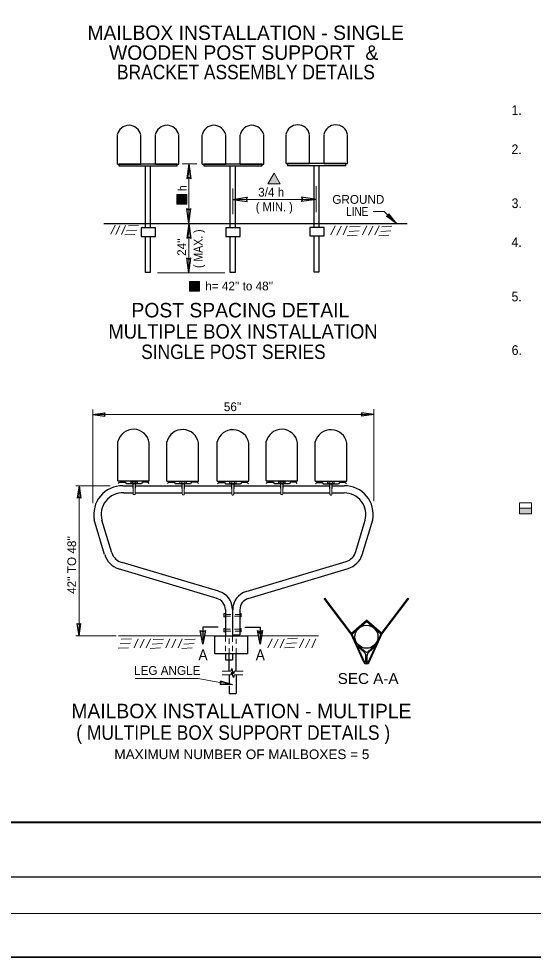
# Model space of a CAD drawing. Extents: x 476 to 850, y 297 to 573.
# Drawn here: x 690 to 760.5, y 296.8 to 425.5 of the extents above; entities that cross this region are included whole.
import ezdxf

# ---------------------------------------------------------------- set-up
doc = ezdxf.new("R2010")
doc.units = 0
doc.header["$LTSCALE"] = 0.48
doc.linetypes.add('SHORT_DASHED', pattern=[2.7, 1.5, -1.2])
for name, color, linetype, lineweight in [('1', 7, 'Continuous', 25), ('10', 7, 'Continuous', 13), ('3', 7, 'Continuous', 13)]:
    doc.layers.add(name, color=color, linetype=linetype, lineweight=lineweight)

msp = doc.modelspace()

# ---------------------------------------------------------------- hatches: boundary and pattern name
at = {"layer": '1'}
for points in [[(714.8641, 341.6155), (715.2091, 341.4986), (715.5569, 341.6135), (715.2168, 339.7567)], [(722.7033, 341.6155), (723.0483, 341.4986), (723.396, 341.6135), (723.0559, 339.7567)]]:
    msp.add_hatch(color=256, dxfattribs=at).paths.add_polyline_path(points)
at = {"layer": '10'}
for points in [[(725.8304, 402.8318), (724.1365, 402.8318), (724.9836, 404.2987)], [(711.6377, 400.0674), (713.002, 400.0674), (713.002, 401.3651), (711.6377, 401.3651)], [(713.3859, 388.1427), (714.7503, 388.1427), (714.7503, 389.4404), (713.3859, 389.4404)], [(758.6539, 357.6066), (760.289, 357.6066), (760.289, 358.3871), (758.6539, 358.3871)]]:
    msp.add_hatch(color=256, dxfattribs=at).paths.add_polyline_path(points)

# ---------------------------------------------------------------- linework, layer by layer
at = {"layer": '1'}
for p, q in [((713.294, 405.5875), (713.0137, 403.5475)), ((713.294, 405.5875), (713.5744, 403.5475)), ((719.2729, 400.7119), (721.3129, 400.9922)), ((719.2729, 400.7119), (721.3129, 400.4314)), ((730.7943, 400.7139), (728.7542, 400.9941)), ((730.7943, 400.7139), (728.7542, 400.4336)), ((713.296, 397.3983), (713.0157, 399.4383)), ((713.296, 397.3983), (713.5764, 399.4383)), ((741.7798, 397.3923), (740.4117, 398.4044)), ((741.7798, 397.3923), (740.7354, 398.7359)), ((713.294, 397.3974), (713.0137, 395.3574)), ((713.294, 397.3974), (713.5744, 395.3574)), ((713.296, 390.6382), (713.0157, 392.6783)), ((713.296, 390.6382), (713.5764, 392.6783)), ((700.1072, 371.228), (701.7932, 371.4597)), ((700.1072, 371.228), (701.7932, 370.9964)), ((738.6658, 371.2297), (736.9798, 371.4614)), ((738.6658, 371.2297), (736.9798, 370.9981)), ((698.2312, 361.4594), (697.9995, 359.7734)), ((698.2312, 361.4594), (698.4629, 359.7734)), ((698.2329, 340.9056), (698.0012, 342.5916)), ((698.2329, 340.9056), (698.4645, 342.5916)), ((719.1011, 336.033), (719.2009, 336.407)), ((719.1011, 335.5174), (719.2009, 335.8914)), ((719.2706, 334.1533), (717.6551, 334.6883)), ((719.2706, 334.1533), (717.5707, 334.2327)), ((496.8709, 307.8408), (841.8451, 307.8408))]:
    msp.add_line(p, q, dxfattribs=at)
at = {"layer": '1', "lineweight": 13}
for p, q in [((719.1011, 336.033), (717.8685, 336.033)), ((719.5254, 336.033), (720.7199, 336.033)), ((719.1011, 335.5174), (717.8685, 335.5174)), ((719.5254, 335.5174), (720.6855, 335.5174)), ((481.8721, 302.8409), (841.8451, 302.8409))]:
    msp.add_line(p, q, dxfattribs=at)
at = {"layer": '1', "lineweight": 40}
msp.add_line((511.8699, 315.34), (836.8452, 315.34), dxfattribs=at)
at = {"layer": '1'}
for points in [[(713.5744, 403.5475), (713.2912, 403.7053), (713.0137, 403.5475)], [(721.3129, 400.9922), (721.1551, 400.7089), (721.3129, 400.4314)], [(728.7542, 400.4336), (728.912, 400.7168), (728.7542, 400.9941)], [(713.0157, 399.4383), (713.299, 399.2804), (713.5764, 399.4383)], [(740.4117, 398.4044), (740.6685, 398.4807), (740.7354, 398.7359)], [(713.5744, 395.3574), (713.2912, 395.5153), (713.0137, 395.3574)], [(713.0157, 392.6783), (713.299, 392.5204), (713.5764, 392.6783)], [(701.7932, 371.4597), (701.6627, 371.2257), (701.7932, 370.9964)], [(736.9798, 370.9981), (737.1102, 371.2321), (736.9798, 371.4614)], [(698.4629, 359.7734), (698.2288, 359.9039), (697.9995, 359.7734)], [(698.0012, 342.5916), (698.2353, 342.4612), (698.4645, 342.5916)], [(722.8226, 341.3854), (723.0567, 341.2549), (723.2859, 341.3854)], [(719.5254, 336.033), (719.4288, 335.6704), (719.2009, 336.407)], [(719.5254, 335.5174), (719.4288, 335.1547), (719.2009, 335.8914)], [(717.5707, 334.2327), (717.7416, 334.439), (717.6551, 334.6883)]]:
    msp.add_lwpolyline(points, dxfattribs=at)
for points in [[(714.8641, 341.6155), (715.2091, 341.4986), (715.5569, 341.6135), (715.2168, 339.7567)], [(722.7033, 341.6155), (723.0483, 341.4986), (723.396, 341.6135), (723.0559, 339.7567)]]:
    msp.add_lwpolyline(points, close=True, dxfattribs=at)
at = {"layer": '10', "lineweight": 25}
for p, q in [((703.4884, 405.5579), (703.4884, 409.5056)), ((706.7261, 405.5579), (706.7261, 409.5056)), ((708.6993, 405.5579), (708.6993, 409.5056)), ((711.937, 405.5579), (711.937, 409.5056)), ((715.1183, 405.5579), (715.1183, 409.5056)), ((718.356, 405.5579), (718.356, 409.5056)), ((720.3292, 405.5579), (720.3292, 409.5056)), ((723.5669, 405.5579), (723.5669, 409.5056)), ((726.6183, 405.6229), (726.6183, 409.5707)), ((729.8559, 405.6229), (729.8559, 409.5707)), ((731.8291, 405.6229), (731.8291, 409.5707)), ((735.0668, 405.6229), (735.0668, 409.5707)), ((703.4884, 405.5579), (706.7261, 405.5579)), ((707.3461, 396.7893), (707.3461, 405.2923)), ((708.6993, 405.5579), (711.937, 405.5579)), ((715.1183, 405.5579), (718.356, 405.5579)), ((718.9759, 396.7893), (718.9759, 405.2923)), ((720.3292, 405.5579), (723.5669, 405.5579)), ((726.6183, 405.6229), (729.8559, 405.6229)), ((730.4759, 396.8543), (730.4759, 405.3573)), ((731.8291, 405.6229), (735.0668, 405.6229)), ((701.6286, 397.3979), (743.2469, 397.3979)), ((703.5603, 362.1376), (703.5603, 367.5163)), ((707.8698, 362.1376), (707.8698, 367.3529)), ((710.2925, 362.1066), (710.2925, 367.4853)), ((714.602, 362.1066), (714.602, 367.3219)), ((717.1916, 362.0841), (717.1916, 367.4633)), ((721.5011, 362.0841), (721.5011, 367.2992)), ((723.8887, 362.1376), (723.8887, 367.5166)), ((728.1981, 362.1376), (728.1981, 367.3535)), ((730.6375, 362.0813), (730.6375, 367.46)), ((734.9469, 362.0813), (734.9469, 367.297)), ((703.5603, 362.1376), (707.8698, 362.1376)), ((704.7038, 361.7865), (706.803, 361.7865)), ((710.2925, 362.1066), (714.602, 362.1066)), ((711.436, 361.7555), (713.5353, 361.7555)), ((717.1916, 362.0841), (721.5011, 362.0841)), ((718.299, 361.716), (720.3984, 361.716)), ((723.8887, 362.1376), (728.1981, 362.1376)), ((725.0045, 361.778), (727.1038, 361.778)), ((730.6375, 362.0813), (734.9469, 362.0813)), ((731.7324, 361.7145), (733.8316, 361.7145)), ((704.233, 361.4624), (705.6199, 361.4624)), ((704.3644, 360.4724), (705.6614, 360.4724)), ((705.9358, 360.4724), (712.3937, 360.4724)), ((705.9774, 361.4624), (712.3522, 361.4624)), ((712.668, 360.4724), (719.1807, 360.4724)), ((712.7097, 361.4624), (719.139, 361.4624)), ((719.4551, 360.4724), (725.9077, 360.4724)), ((719.4965, 361.4624), (725.8662, 361.4624)), ((726.1821, 360.4724), (732.6332, 360.4724)), ((726.2238, 361.4624), (732.5915, 361.4624)), ((732.9076, 360.4724), (734.6014, 360.4724)), ((732.9489, 361.4624), (734.6014, 361.4624)), ((701.7489, 352.0504), (700.3293, 356.7776)), ((702.7185, 352.2643), (701.3809, 356.7176)), ((736.1722, 352.4509), (737.4534, 356.7176)), ((737.0669, 351.9882), (738.505, 356.7776)), ((717.1545, 346.0131), (703.6529, 350.0675)), ((717.349, 346.9884), (704.1351, 350.9564)), ((721.1309, 346.9477), (734.8594, 351.0703)), ((721.4466, 346.0089), (735.1494, 350.1238)), ((731.888, 346.0227), (731.9284, 346.0514)), ((735.6441, 341.1519), (731.9275, 346.0526)), ((739.6612, 341.1489), (743.371, 346.0404)), ((743.371, 346.0404), (743.4104, 346.0106)), ((739.7465, 341.0974), (743.4499, 345.9807)), ((718.2985, 344.5024), (718.2985, 340.8708)), ((720.2964, 344.4779), (720.2964, 341.0082)), ((735.5842, 341.2309), (737.651, 343.0455)), ((735.6656, 341.1049), (737.651, 342.8479)), ((739.7211, 341.2279), (737.651, 343.0455)), ((739.6398, 341.1019), (737.651, 342.8479)), ((737.4288, 337.2502), (735.6441, 341.1519)), ((737.8784, 337.2502), (739.6612, 341.1489)), ((737.9653, 337.2022), (739.7465, 341.0974)), ((718.2985, 338.4296), (718.2985, 337.6044)), ((718.8048, 336.033), (718.8048, 338.4296)), ((719.2884, 338.4296), (719.2884, 337.6044)), ((719.7948, 336.033), (719.7948, 338.4124)), ((736.5153, 339.3543), (737.3575, 338.6213)), ((736.6194, 339.4619), (737.4559, 338.734)), ((738.6976, 339.4687), (737.8274, 338.7114)), ((738.802, 339.3542), (737.948, 338.61)), ((718.2985, 337.6044), (719.2884, 337.6044)), ((737.5628, 337.3754), (737.5628, 338.1471)), ((737.743, 337.3754), (737.743, 338.181)), ((718.8048, 335.5139), (718.8048, 334.3834)), ((719.7948, 335.5139), (719.7948, 332.9884)), ((718.8048, 334.0133), (718.8048, 332.9884)), ((718.8048, 332.9884), (719.7948, 332.9884))]:
    msp.add_line(p, q, dxfattribs=at)
at = {"layer": '10'}
for p, q in [((712.3855, 405.5879), (714.3996, 405.5879)), ((719.3375, 398.6979), (719.3375, 402.2079)), ((730.7724, 398.9579), (730.7724, 402.5382)), ((719.2725, 400.7128), (730.7945, 400.7128)), ((702.6168, 395.9547), (703.191, 397.1862)), ((703.273, 395.9135), (703.8474, 397.1451)), ((704.0524, 395.9135), (704.6267, 397.1451)), ((704.7498, 396.4062), (706.1444, 396.4883)), ((704.9959, 397.063), (706.3904, 397.1452)), ((732.7656, 395.8314), (733.3399, 397.063)), ((733.586, 395.7904), (734.1603, 397.0219)), ((734.4474, 395.8314), (735.0217, 397.063)), ((735.2678, 396.324), (736.6623, 396.4062)), ((735.3909, 396.9399), (736.7854, 397.022)), ((737.1136, 395.8314), (737.6879, 397.063)), ((737.934, 395.7904), (738.5083, 397.0219)), ((738.7954, 395.8314), (739.3697, 397.063)), ((739.6158, 396.324), (741.0104, 396.4062)), ((739.7389, 396.9399), (741.1334, 397.022)), ((704.5037, 395.8314), (705.8983, 395.9136)), ((734.9807, 395.7083), (736.3752, 395.7904)), ((739.3286, 395.7083), (740.7233, 395.7904)), ((709.007, 390.6379), (718.2339, 390.6379)), ((700.1069, 359.0789), (700.1069, 371.8856)), ((738.6661, 359.3604), (738.6661, 371.9677)), ((700.1069, 371.2289), (738.6661, 371.2289)), ((705.5809, 361.8364), (705.5809, 362.0561)), ((705.6614, 360.3641), (705.6614, 361.8415)), ((705.9358, 361.8415), (705.9358, 360.3759)), ((706.0196, 361.8364), (706.0196, 362.0561)), ((712.3131, 361.8054), (712.3131, 362.0251)), ((712.3937, 360.3331), (712.3937, 361.8105)), ((712.668, 361.8105), (712.668, 360.3449)), ((712.7519, 361.8054), (712.7519, 362.0251)), ((719.0969, 361.7829), (719.0969, 362.0026)), ((719.1807, 361.7849), (719.1807, 360.3224)), ((719.4551, 360.3106), (719.4551, 361.7784)), ((719.5356, 361.7829), (719.5356, 362.0026)), ((725.8272, 361.8364), (725.8272, 362.0561)), ((725.9077, 360.3641), (725.9077, 361.8384)), ((726.1821, 361.8287), (726.1821, 360.3759)), ((726.2659, 361.8364), (726.2659, 362.0561)), ((732.5494, 361.7801), (732.5494, 361.9998)), ((732.6332, 361.7788), (732.6332, 360.3195)), ((732.9076, 360.3078), (732.9076, 361.782)), ((732.9881, 361.7801), (732.9881, 361.9998)), ((702.5224, 361.4598), (697.7893, 361.4598)), ((698.232, 340.9054), (698.232, 361.4598)), ((719.2884, 344.4715), (719.2884, 340.8449)), ((719.3064, 344.4701), (719.3064, 341.0082)), ((697.7893, 340.9054), (703.3116, 340.9054)), ((718.2985, 341.0427), (718.2985, 341.0082)), ((718.8048, 340.9051), (719.7948, 340.9051)), ((719.32, 341.0082), (720.2964, 341.0082)), ((719.7948, 340.8621), (719.7948, 340.9051)), ((703.892, 339.7927), (705.2865, 339.8749)), ((704.0151, 340.4086), (705.4097, 340.4907)), ((705.7772, 339.2579), (706.3514, 340.4895)), ((706.5976, 339.2169), (707.1719, 340.4484)), ((707.459, 339.2579), (708.0333, 340.4895)), ((708.2794, 339.7505), (709.6739, 339.8327)), ((708.4024, 340.3664), (709.797, 340.4485)), ((710.1252, 339.2579), (710.6995, 340.4895)), ((710.9456, 339.2169), (711.5199, 340.4484)), ((711.8069, 339.2579), (712.3813, 340.4895)), ((712.6274, 339.7505), (714.0219, 339.8327)), ((712.7504, 340.3664), (714.145, 340.4485)), ((724.125, 339.2579), (724.6993, 340.4895)), ((724.9454, 339.2169), (725.5197, 340.4484)), ((725.8069, 339.2579), (726.3811, 340.4895)), ((726.6766, 339.8494), (728.0711, 339.9315)), ((726.7997, 340.4653), (728.1943, 340.5474)), ((728.473, 339.2579), (729.0474, 340.4895)), ((729.2934, 339.2169), (729.8677, 340.4484)), ((730.1548, 339.2579), (730.7291, 340.4895)), ((703.6049, 339.1769), (704.9994, 339.2591)), ((707.9923, 339.1348), (709.3868, 339.2169)), ((712.3402, 339.1348), (713.7349, 339.2169)), ((726.3895, 339.2336), (727.784, 339.3158))]:
    msp.add_line(p, q, dxfattribs=at)
at = {"layer": '10', "linetype": 'SHORT_DASHED'}
for p, q in [((718.2985, 340.8192), (718.2985, 338.4811)), ((718.8048, 338.4811), (718.8048, 340.8192)), ((719.2884, 340.8019), (719.2884, 338.4897)), ((719.7948, 338.4725), (719.7948, 340.8106))]:
    msp.add_line(p, q, dxfattribs=at)
at = {"layer": '10', "lineweight": 35}
msp.add_lwpolyline([(476.2469, 296.8306), (849.7528, 296.8306), (849.7528, 573.0926), (476.2469, 573.0926)], close=True, dxfattribs=at)
at = {"layer": '10', "lineweight": 25}
for points in [[(703.7035, 405.2923), (711.6967, 405.2923), (711.6967, 405.5453), (703.7035, 405.5453)], [(715.3334, 405.2923), (723.3265, 405.2923), (723.3265, 405.5453), (715.3334, 405.5453)], [(726.8333, 405.3573), (734.8264, 405.3573), (734.8264, 405.6102), (726.8333, 405.6102)], [(706.7389, 395.6252), (708.7119, 395.6252), (708.7119, 396.7893), (706.7389, 396.7893)], [(718.3688, 395.6252), (720.3418, 395.6252), (720.3418, 396.7893), (718.3688, 396.7893)], [(729.8688, 395.6902), (731.8417, 395.6902), (731.8417, 396.8543), (729.8688, 396.8543)], [(716.8465, 340.8708), (721.3469, 340.8708), (721.3469, 338.4296), (716.8465, 338.4296)]]:
    msp.add_lwpolyline(points, close=True, dxfattribs=at)
for points in [[(707.3461, 405.2923), (708.0038, 405.2923), (708.0038, 396.7893)], [(718.9759, 405.2923), (719.6336, 405.2923), (719.6336, 396.7893)], [(730.4759, 405.3573), (731.1335, 405.3573), (731.1335, 396.8543)], [(708.0038, 395.6252), (708.0038, 390.6651), (707.3461, 390.6651), (707.3461, 395.6252)], [(719.6336, 395.6252), (719.6336, 390.6651), (718.9759, 390.6651), (718.9759, 395.6252)], [(731.1335, 395.6902), (731.1335, 390.7301), (730.4759, 390.7301), (730.4759, 395.6902)], [(703.6415, 361.7774), (703.7955, 361.9589), (704.566, 361.9589), (704.7038, 361.7865)], [(707.8654, 361.7774), (707.7113, 361.9589), (706.9409, 361.9589), (706.803, 361.7865)], [(710.3738, 361.7464), (710.5278, 361.9279), (711.2983, 361.9279), (711.436, 361.7555)], [(714.5976, 361.7464), (714.4435, 361.9279), (713.6731, 361.9279), (713.5353, 361.7555)], [(717.2368, 361.7069), (717.3908, 361.8884), (718.1612, 361.8884), (718.299, 361.716)], [(721.4605, 361.7069), (721.3066, 361.8884), (720.5361, 361.8884), (720.3984, 361.716)], [(723.9423, 361.7689), (724.0963, 361.9504), (724.8668, 361.9504), (725.0045, 361.778)], [(728.1661, 361.7689), (728.012, 361.9504), (727.2416, 361.9504), (727.1038, 361.778)], [(730.6701, 361.7055), (730.8241, 361.887), (731.5946, 361.887), (731.7324, 361.7145)], [(734.8939, 361.7055), (734.7399, 361.887), (733.9694, 361.887), (733.8316, 361.7145)], [(737.3414, 337.2033), (735.5589, 341.1004), (731.8485, 345.9928)], [(717.3141, 342.0808), (715.2144, 342.0808), (715.2144, 340.3124)], [(720.9536, 342.0808), (723.0535, 342.0808), (723.0535, 340.2514)]]:
    msp.add_lwpolyline(points, dxfattribs=at)
at = {"layer": '10'}
for points in [[(713.295, 405.5879), (713.295, 397.3979), (713.295, 390.6379)], [(738.58, 399.0336), (740.0978, 399.0336), (741.7795, 397.3914)], [(705.9774, 361.1309), (705.9774, 361.823), (705.6199, 361.823), (705.6199, 361.1191)], [(705.6614, 362.0524), (705.6614, 362.1059), (705.9358, 362.1059), (705.9358, 362.0524)], [(712.7097, 361.0999), (712.7097, 361.792), (712.3522, 361.792), (712.3521, 361.0881)], [(712.3937, 362.0214), (712.3937, 362.0749), (712.668, 362.0749), (712.668, 362.0214)], [(719.139, 361.0774), (719.139, 361.7695), (719.4965, 361.7695), (719.4966, 361.0656)], [(719.4551, 362.0084), (719.4551, 362.0524), (719.1807, 362.0524), (719.1807, 362.0084)], [(726.2238, 361.1309), (726.2238, 361.823), (725.8663, 361.823), (725.8662, 361.1191)], [(725.9077, 362.0588), (725.9077, 362.1059), (726.1821, 362.1059), (726.1821, 362.0588)], [(732.5915, 361.0746), (732.5915, 361.7667), (732.9489, 361.7667), (732.949, 361.0628)], [(732.9076, 362.0024), (732.9076, 362.0496), (732.6332, 362.0496), (732.6332, 362.0024)], [(705.9281, 335.0218), (714.5792, 335.0218), (719.2709, 334.1524)]]:
    msp.add_lwpolyline(points, dxfattribs=at)
for points in [[(725.8304, 402.8318), (724.1365, 402.8318), (724.9836, 404.2987)], [(711.6377, 400.0674), (713.002, 400.0674), (713.002, 401.3651), (711.6377, 401.3651)], [(713.3859, 388.1427), (714.7503, 388.1427), (714.7503, 389.4404), (713.3859, 389.4404)], [(706.2519, 361.8339), (705.3434, 361.8339), (705.3434, 362.0613), (706.2519, 362.0613)], [(712.9841, 361.8029), (712.0756, 361.8029), (712.0756, 362.0303), (712.9841, 362.0303)], [(718.8646, 361.7804), (719.7731, 361.7804), (719.7731, 362.0078), (718.8646, 362.0078)], [(726.4983, 361.8339), (725.5897, 361.8339), (725.5897, 362.0613), (726.4983, 362.0613)], [(732.317, 361.7775), (733.2256, 361.7775), (733.2256, 362.0049), (732.317, 362.0049)], [(758.6539, 357.6066), (760.289, 357.6066), (760.289, 359.1076), (758.6539, 359.1076)], [(758.6539, 357.6066), (760.289, 357.6066), (760.289, 358.3871), (758.6539, 358.3871)], [(718.2719, 343.4885), (718.1114, 343.4885), (718.1114, 343.9559), (718.2719, 343.9559)], [(720.3153, 343.4885), (720.4758, 343.4885), (720.4758, 343.9559), (720.3153, 343.9559)], [(718.2719, 341.9108), (718.1114, 341.9108), (718.1114, 341.4434), (718.2719, 341.4434)], [(720.3153, 341.9108), (720.4758, 341.9108), (720.4758, 341.4434), (720.3153, 341.4434)]]:
    msp.add_lwpolyline(points, close=True, dxfattribs=at)
at = {"layer": '10', "linetype": 'SHORT_DASHED'}
for points in [[(718.272, 343.5762), (720.3591, 343.5762), (720.3591, 343.8244), (718.272, 343.8244)], [(718.272, 341.794), (720.3591, 341.794), (720.3591, 341.5457), (718.272, 341.5457)]]:
    msp.add_lwpolyline(points, close=True, dxfattribs=at)
at = {"layer": '10', "lineweight": 25}
msp.add_circle((737.6501, 340.7533), 1.573, dxfattribs=at)
for centre, radius, start, end in [((705.0947, 409.2069), 1.6536, 11.75408, 168.24592), ((710.3055, 409.2069), 1.6536, 11.75408, 168.24592), ((716.7246, 409.2069), 1.6536, 11.75408, 168.24592), ((721.9355, 409.2069), 1.6536, 11.75408, 168.24592), ((728.2245, 409.2718), 1.6536, 11.75408, 168.24592), ((733.4354, 409.2718), 1.6536, 11.75408, 168.24592), ((705.6983, 366.9943), 2.2009, 9.37685, 166.27946), ((726.0267, 366.9943), 2.2009, 9.39327, 166.27263), ((712.4306, 366.9633), 2.2009, 9.37685, 166.27946), ((719.3296, 366.9408), 2.2009, 9.37187, 166.26698), ((732.7756, 366.9379), 2.2009, 9.38829, 166.27826), ((704.1935, 357.5266), 3.936, 89.42424, 190.97062), ((704.2127, 357.5303), 2.946, 87.04727, 196.01428), ((734.6217, 357.5303), 2.946, 343.98572, 90.57496), ((734.6409, 357.5266), 3.936, 349.02938, 90.57496), ((734.2846, 352.9314), 1.9477, 287.12068, 345.71629), ((734.2846, 352.9314), 2.9377, 287.12068, 341.27202), ((716.6749, 344.462), 2.6135, 0.20801, 73.87173), ((721.9199, 344.456), 2.6135, 106.12828, 179.79199), ((716.6749, 344.462), 1.6235, 0.70067, 73.87173), ((721.9199, 344.456), 1.6235, 106.12828, 179.79199), ((736.5765, 339.3992), 0.076, 55.62199, 216.20811), ((736.9301, 338.1545), 0.633, 359.82891, 47.51509), ((737.6552, 338.9464), 0.2913, 226.79699, 306.26885), ((738.3755, 338.1433), 0.633, 132.48491, 177.20535), ((738.7401, 339.406), 0.0761, 319.58812, 130.41188), ((737.6536, 337.3944), 0.3661, 211.47751, 328.33065), ((737.6536, 337.3944), 0.2671, 212.68151, 327.31849), ((737.6529, 337.4241), 0.1025, 208.36789, 331.63211)]:
    msp.add_arc(centre, radius, start, end, dxfattribs=at)
at = {"layer": '10'}
for centre, start, end in [((705.7988, 360.359), 175.25264, 1.54012), ((712.531, 360.328), 175.25264, 1.54012), ((719.3177, 360.3055), 178.45988, 4.74736), ((726.0451, 360.359), 175.25264, 1.54012), ((732.7702, 360.3026), 178.45988, 4.74736)]:
    msp.add_arc(centre, 0.1367, start, end, dxfattribs=at)
at = {"layer": '10', "lineweight": 25}
for major_axis, ratio, start_param, end_param in [((2.8067, -0.8674), 0.995687, 3.71634044, 4.69096443), ((1.8631, -0.5758), 0.993503, 3.74603455, 4.7818654)]:
    msp.add_ellipse((704.5765, 352.843), major_axis=major_axis, ratio=ratio, start_param=start_param, end_param=end_param, dxfattribs=at)
at = {"layer": '3'}
for p, q in [((703.669, 340.9012), (714.9112, 340.9012)), ((715.5372, 340.906), (722.7503, 340.906)), ((723.3763, 340.906), (731.0903, 340.906))]:
    msp.add_line(p, q, dxfattribs=at)

# ---------------------------------------------------------------- texts
at = {"layer": '1'}
for s, p in [('MAILBOX INSTALLATION - SINGLE', (699.3815, 422.5624)), ('WOODEN POST SUPPORT  &', (702.3451, 419.8377)), ('POST SPACING DETAIL', (705.4225, 384.5359)), ('MAILBOX INSTALLATION - MULTIPLE', (697.1782, 329.5898))]:
    msp.add_text(s, height=1.98, dxfattribs=at).set_placement(p)
for s, height, width, p in [('BRACKET ASSEMBLY DETAILS', 1.98, 0.9, (703.4394, 417.1736)), ('1.', 1.32, 0.95, (757.5488, 412.2807)), ('2.', 1.32, 0.95, (757.54, 406.9172)), ('3.', 1.32, 0.95, (757.5558, 399.5189)), ('4.', 1.32, 0.95, (757.5414, 394.1926)), ('5.', 1.32, 0.95, (757.5473, 386.7264)), ('MULTIPLE BOX INSTALLATION', 1.98, 0.95, (702.2694, 381.6229)), ('SINGLE POST SERIES', 1.98, 0.9, (706.7566, 378.8312)), ('6.', 1.32, 0.95, (757.5619, 379.3941)), ('( MULTIPLE BOX SUPPORT DETAILS )', 1.98, 0.9, (697.8643, 326.6337))]:
    msp.add_text(s, height=height, dxfattribs=dict(at, width=width)).set_placement(p)
at = {"layer": '10'}
for s, width, p in [('h', 0.85, (713.0078, 401.8614)), ('( MAX. )', 0.9, (715.1674, 391.2956))]:
    msp.add_text(s, height=1.2, rotation=90, dxfattribs=dict(at, width=width)).set_placement(p)
for s, p in [('3/4 h', (722.8049, 401.0982)), ('GROUND', (732.9672, 400.102)), ("h= 42'' to 48''", (715.5509, 388.2328)), ("56''", (718.0954, 371.6847)), ('LEG ANGLE', (705.7788, 335.5352))]:
    msp.add_text(s, height=1.2, dxfattribs=at).set_placement(p)
for s, height, width, p in [('( MIN. )', 1.2, 0.95, (722.473, 399.0899)), ('LINE', 1.2, 0.85, (734.8679, 398.4515)), ('A', 1.485, 0.95, (714.6055, 337.5274)), ('A', 1.485, 0.95, (722.4625, 337.5274)), ('SEC A-A', 1.485, 1.05, (733.7045, 334.287)), ('MAXIMUM NUMBER OF MAILBOXES = 5', 1.32, 1.05, (703.082, 323.9878))]:
    msp.add_text(s, height=height, dxfattribs=dict(at, width=width)).set_placement(p)
for s, p in [("24''", (712.9085, 392.9629)), ("42'' TO 48''", (697.8363, 346.6339))]:
    msp.add_text(s, height=1.2, rotation=90, dxfattribs=at).set_placement(p)

doc.saveas('drawing.dxf')
